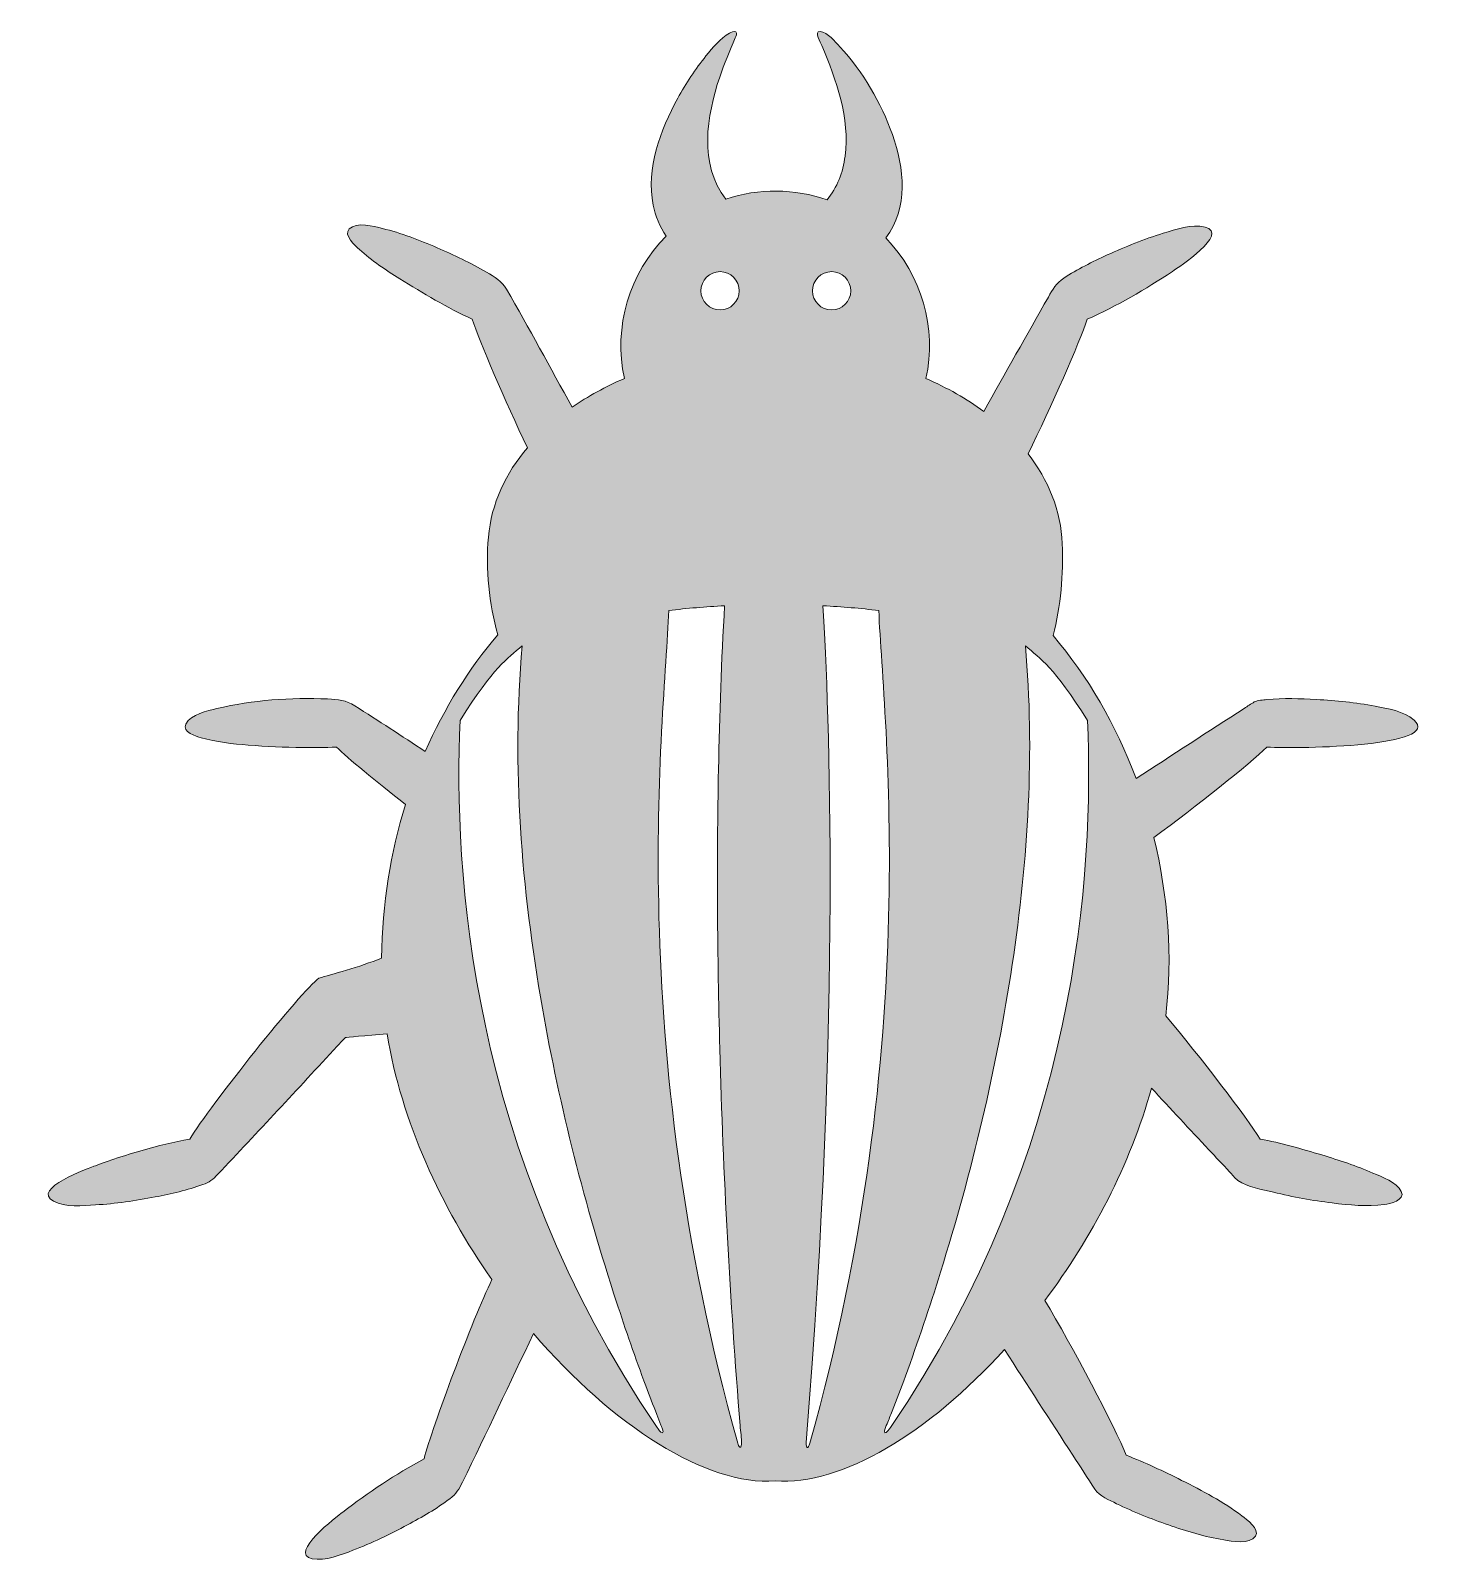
# Model space of a CAD drawing. Header units: inches. Extents: x -1 to 93, y 0 to 102.
import ezdxf

# ---------------------------------------------------------------- set-up
doc = ezdxf.new("R2010")
doc.units = ezdxf.units.IN
doc.header["$MEASUREMENT"] = 0
doc.layers.add('Layer 1', color=7, linetype='Continuous')

msp = doc.modelspace()

# ---------------------------------------------------------------- hatches: boundary and pattern name
at = {"layer": 'Layer 1', "true_color": 0x8585b5}
h = msp.add_hatch(color=163, dxfattribs=at)
h.dxf.hatch_style = 2
edge = h.paths.add_edge_path()
edge.add_spline(control_points=[(88.25, 56.74), (86.96, 56.98), (85.65, 57.11), (84.35, 57.18), (83.26, 57.24), (82.15, 57.28), (81.05, 57.18), (80.78, 57.15), (80.47, 57.14), (80.22, 57.02), (79.99, 56.9), (79.77, 56.73), (79.55, 56.59), (77.14, 55.05), (74.75, 53.48), (72.35, 51.92), (71.02, 55.5), (69.15, 58.72), (66.84, 61.43), (67.35, 63.4), (67.53, 65.52), (67.45, 67.55), (67.37, 69.73), (66.5, 71.81), (65.17, 73.52), (66.7, 76.64), (68.59, 80.91), (69.1, 82.47), (71.07, 83.35), (72.98, 84.46), (74.78, 85.66), (75.16, 85.91), (78.61, 88.18), (76.94, 88.6), (76.06, 88.82), (74.99, 88.45), (74.16, 88.19), (72.89, 87.8), (71.65, 87.3), (70.44, 86.75), (69.45, 86.29), (68.45, 85.81), (67.54, 85.2), (67.03, 84.86), (66.82, 84.47), (66.52, 83.94), (65.07, 81.42), (63.66, 78.88), (62.23, 76.34), (61.09, 77.18), (59.79, 77.92), (58.38, 78.53), (59.11, 81.88), (58.1, 85.43), (55.71, 87.88), (57.23, 89.87), (56.94, 92.54), (56.15, 94.75), (55.4, 96.87), (54.19, 98.93), (52.66, 100.59), (52.35, 100.93), (51.84, 101.56), (51.34, 101.61), (50.9, 101.66), (51.39, 100.82), (51.45, 100.69), (52.42, 98.39), (53.33, 95.85), (53, 93.31), (52.86, 92.25), (52.48, 91.23), (51.8, 90.41), (49.64, 91.17), (47.25, 91.19), (45.08, 90.47), (43.25, 92.76), (43.8, 96), (44.66, 98.57), (44.96, 99.46), (45.34, 100.32), (45.69, 101.19), (45.73, 101.3), (45.85, 101.48), (45.73, 101.58), (45.61, 101.67), (45.42, 101.56), (45.31, 101.5), (44.69, 101.15), (44.19, 100.53), (43.75, 99.99), (43.04, 99.11), (42.41, 98.16), (41.87, 97.17), (40.72, 95.06), (39.76, 92.5), (40.24, 90.07), (40.38, 89.33), (40.67, 88.63), (41.11, 88.01), (38.64, 85.56), (37.58, 81.94), (38.32, 78.53), (37.06, 77.99), (35.9, 77.35), (34.85, 76.62), (33.4, 79.24), (31.98, 81.88), (30.48, 84.48), (30.18, 85.01), (29.67, 85.3), (29.15, 85.6), (28.1, 86.22), (26.98, 86.75), (25.86, 87.23), (24.68, 87.74), (23.48, 88.21), (22.23, 88.51), (21.66, 88.65), (20.51, 88.98), (20.02, 88.48), (19.61, 88.07), (20.44, 87.35), (20.7, 87.11), (21.51, 86.37), (22.45, 85.75), (23.38, 85.17), (24.93, 84.19), (26.53, 83.25), (28.2, 82.48), (28.68, 80.99), (30.4, 77.02), (31.87, 73.93), (30.45, 72.25), (29.46, 70.2), (29.28, 67.99), (29.09, 65.86), (29.33, 63.55), (29.9, 61.49), (27.98, 59.23), (26.34, 56.61), (25.08, 53.73), (23.52, 54.75), (21.96, 55.77), (20.39, 56.77), (19.81, 57.13), (19.27, 57.19), (18.58, 57.22), (16.16, 57.32), (13.59, 57.15), (11.22, 56.58), (10.59, 56.42), (9.49, 56.21), (9.16, 55.55), (8.89, 55.01), (9.84, 54.74), (10.18, 54.64), (11.19, 54.35), (12.26, 54.24), (13.31, 54.15), (14.51, 54.05), (15.71, 54), (16.92, 53.99), (17.67, 53.98), (18.42, 53.98), (19.17, 54.02), (19.94, 53.27), (21.79, 51.75), (23.77, 50.21), (22.77, 47.02), (22.21, 43.58), (22.17, 39.99), (20.72, 39.38), (18.78, 38.89), (18.01, 38.65), (16.82, 37.82), (10.74, 30.11), (9.41, 27.95), (7.29, 27.55), (5.17, 26.92), (3.15, 26.18), (2.71, 26.02), (-1.17, 24.62), (0.35, 23.82), (1.15, 23.4), (2.28, 23.51), (3.15, 23.57), (4.48, 23.65), (5.8, 23.85), (7.11, 24.1), (8.18, 24.31), (9.26, 24.55), (10.28, 24.92), (10.72, 25.08), (10.97, 25.26), (11.27, 25.59), (13.95, 28.41), (16.58, 31.28), (19.23, 34.13), (19.38, 34.3), (19.53, 34.48), (19.7, 34.63), (19.7, 34.63), (19.76, 34.69), (19.78, 34.7), (19.81, 34.73), (21.13, 34.82), (22.54, 34.94), (23.49, 29.13), (26.13, 23.43), (29.51, 18.6), (28.23, 15.96), (25.54, 8.81), (25, 6.68), (23.11, 5.67), (21.29, 4.44), (19.59, 3.14), (19.23, 2.87), (15.94, 0.38), (17.56, 0.04), (18.43, -0.14), (19.48, 0.3), (20.27, 0.6), (21.52, 1.07), (22.72, 1.66), (23.89, 2.29), (24.86, 2.81), (25.83, 3.36), (26.71, 4.03), (27.14, 4.36), (27.33, 4.66), (27.56, 5.14), (29.16, 8.42), (30.71, 11.73), (32.28, 15.02), (37.54, 8.87), (43.81, 4.87), (48.35, 5.21), (52.77, 4.89), (58.58, 8.41), (63.6, 13.95), (65.12, 11.61), (66.63, 9.26), (68.15, 6.92), (68.64, 6.17), (69.12, 5.41), (69.62, 4.66), (69.94, 4.19), (70.57, 3.94), (71.06, 3.7), (72.18, 3.15), (73.34, 2.69), (74.51, 2.29), (75.71, 1.87), (76.93, 1.49), (78.19, 1.29), (78.72, 1.21), (79.92, 0.97), (80.29, 1.53), (80.61, 2), (79.69, 2.66), (79.4, 2.89), (78.17, 3.83), (76.76, 4.56), (75.38, 5.25), (74.18, 5.86), (72.95, 6.44), (71.7, 6.92), (70.98, 8.74), (68.06, 14.29), (66.29, 17.21), (69.39, 21.36), (71.97, 26.24), (73.38, 31.34), (74.65, 29.97), (75.92, 28.6), (77.2, 27.24), (77.65, 26.75), (78.11, 26.26), (78.57, 25.78), (78.74, 25.59), (78.92, 25.35), (79.13, 25.2), (79.79, 24.75), (80.75, 24.59), (81.5, 24.41), (82.79, 24.1), (84.09, 23.86), (85.39, 23.7), (86.53, 23.56), (87.72, 23.44), (88.86, 23.6), (89.23, 23.65), (90.29, 23.87), (89.99, 24.46), (89.68, 25.09), (88.7, 25.43), (88.11, 25.69), (87.01, 26.17), (85.86, 26.54), (84.71, 26.89), (83.36, 27.3), (81.99, 27.69), (80.61, 27.95), (79.7, 29.42), (76.6, 33.45), (74.33, 36.15), (74.81, 40.09), (74.47, 44.15), (73.54, 48.01), (76.33, 50.06), (79.89, 52.89), (81.05, 54.02), (83.39, 53.88), (92.79, 54.08), (90.84, 55.82), (90.17, 56.41), (89.08, 56.58), (88.25, 56.74)], knot_values=[0, 0, 0, 0, 1, 1, 1, 2, 2, 2, 3, 3, 3, 4, 4, 4, 5, 5, 5, 6, 6, 6, 7, 7, 7, 8, 8, 8, 9, 9, 9, 10, 10, 10, 11, 11, 11, 12, 12, 12, 13, 13, 13, 14, 14, 14, 15, 15, 15, 16, 16, 16, 17, 17, 17, 18, 18, 18, 19, 19, 19, 20, 20, 20, 21, 21, 21, 22, 22, 22, 23, 23, 23, 24, 24, 24, 25, 25, 25, 26, 26, 26, 27, 27, 27, 28, 28, 28, 29, 29, 29, 30, 30, 30, 31, 31, 31, 32, 32, 32, 33, 33, 33, 34, 34, 34, 35, 35, 35, 36, 36, 36, 37, 37, 37, 38, 38, 38, 39, 39, 39, 40, 40, 40, 41, 41, 41, 42, 42, 42, 43, 43, 43, 44, 44, 44, 45, 45, 45, 46, 46, 46, 47, 47, 47, 48, 48, 48, 49, 49, 49, 50, 50, 50, 51, 51, 51, 52, 52, 52, 53, 53, 53, 54, 54, 54, 55, 55, 55, 56, 56, 56, 57, 57, 57, 58, 58, 58, 59, 59, 59, 60, 60, 60, 61, 61, 61, 62, 62, 62, 63, 63, 63, 64, 64, 64, 65, 65, 65, 66, 66, 66, 67, 67, 67, 68, 68, 68, 69, 69, 69, 70, 70, 70, 71, 71, 71, 72, 72, 72, 73, 73, 73, 74, 74, 74, 75, 75, 75, 76, 76, 76, 77, 77, 77, 78, 78, 78, 79, 79, 79, 80, 80, 80, 81, 81, 81, 82, 82, 82, 83, 83, 83, 84, 84, 84, 85, 85, 85, 86, 86, 86, 87, 87, 87, 88, 88, 88, 89, 89, 89, 90, 90, 90, 91, 91, 91, 92, 92, 92, 93, 93, 93, 94, 94, 94, 95, 95, 95, 96, 96, 96, 97, 97, 97, 98, 98, 98, 99, 99, 99, 100, 100, 100, 101, 101, 101, 102, 102, 102, 103, 103, 103, 104, 104, 104, 105, 105, 105, 106, 106, 106, 106], degree=3, periodic=1)
edge = h.paths.add_edge_path()
edge.add_spline(control_points=[(45.96, 84.36), (45.96, 83.67), (45.38, 83.09), (44.69, 83.09), (43.99, 83.09), (43.41, 83.67), (43.41, 84.36), (43.41, 85.06), (43.99, 85.64), (44.69, 85.64), (45.38, 85.64), (45.96, 85.06), (45.96, 84.36)], knot_values=[0, 0, 0, 0, 1, 1, 1, 2, 2, 2, 3, 3, 3, 4, 4, 4, 4], degree=3, periodic=1)
edge = h.paths.add_edge_path()
edge.add_spline(control_points=[(27.39, 55.78), (29.69, 59.4), (30.48, 59.86), (31.53, 60.76), (30.81, 52.72), (31.48, 44.59), (32.87, 36.66), (34.03, 30.04), (35.71, 23.5), (37.8, 17.11), (38.41, 15.24), (39.06, 13.38), (39.75, 11.53), (39.98, 10.9), (40.23, 10.26), (40.48, 9.63), (40.57, 9.4), (40.66, 9.17), (40.75, 8.93), (40.78, 8.88), (40.98, 8.42), (40.86, 8.42), (40.73, 8.41), (40.56, 8.67), (40.5, 8.76), (27.93, 27.25), (26.98, 45.84), (27.39, 55.78)], knot_values=[0, 0, 0, 0, 1, 1, 1, 2, 2, 2, 3, 3, 3, 4, 4, 4, 5, 5, 5, 6, 6, 6, 7, 7, 7, 8, 8, 8, 9, 9, 9, 9], degree=3, periodic=1)
edge = h.paths.add_edge_path()
edge.add_spline(control_points=[(41.28, 63.1), (42.48, 63.25), (43.72, 63.35), (44.99, 63.42), (44.77, 59.79), (44.65, 56.16), (44.58, 52.53), (44.46, 46.34), (44.5, 40.14), (44.67, 33.95), (44.89, 25.59), (45.35, 17.23), (46.02, 8.89), (46.05, 8.48), (46.12, 8.06), (46.11, 7.65), (46.1, 7.28), (45.9, 7.5), (45.86, 7.73), (38.33, 34.59), (40.95, 55.58), (41.28, 63.1)], knot_values=[0, 0, 0, 0, 1, 1, 1, 2, 2, 2, 3, 3, 3, 4, 4, 4, 5, 5, 5, 6, 6, 6, 7, 7, 7, 7], degree=3, periodic=1)
edge = h.paths.add_edge_path()
edge.add_spline(control_points=[(53.38, 84.36), (53.38, 83.67), (52.8, 83.09), (52.11, 83.09), (51.41, 83.09), (50.83, 83.67), (50.83, 84.36), (50.83, 85.06), (51.41, 85.64), (52.11, 85.64), (52.8, 85.64), (53.38, 85.06), (53.38, 84.36)], knot_values=[0, 0, 0, 0, 1, 1, 1, 2, 2, 2, 3, 3, 3, 4, 4, 4, 4], degree=3, periodic=1)
edge = h.paths.add_edge_path()
edge.add_spline(control_points=[(51.53, 63.42), (52.8, 63.35), (54.04, 63.25), (55.24, 63.1), (55.57, 55.58), (58.19, 34.59), (50.66, 7.73), (50.57, 7.3), (50.38, 7.34), (50.41, 7.77), (52.76, 36.26), (51.93, 56.69), (51.53, 63.42)], knot_values=[0, 0, 0, 0, 1, 1, 1, 2, 2, 2, 3, 3, 3, 4, 4, 4, 4], degree=3, periodic=1)
edge = h.paths.add_edge_path()
edge.add_spline(control_points=[(55.64, 8.42), (55.53, 8.51), (55.75, 8.9), (55.8, 9.02), (55.91, 9.29), (56.02, 9.57), (56.13, 9.85), (56.43, 10.62), (56.72, 11.39), (57.01, 12.17), (57.85, 14.46), (58.63, 16.77), (59.35, 19.1), (61.43, 25.78), (63.08, 32.62), (64.12, 39.55), (65.17, 46.55), (65.62, 53.69), (64.99, 60.76), (66.04, 59.86), (66.83, 59.4), (69.13, 55.78), (69.54, 45.84), (68.59, 27.25), (56.02, 8.76), (55.98, 8.7), (55.73, 8.35), (55.64, 8.42)], knot_values=[0, 0, 0, 0, 1, 1, 1, 2, 2, 2, 3, 3, 3, 4, 4, 4, 5, 5, 5, 6, 6, 6, 7, 7, 7, 8, 8, 8, 9, 9, 9, 9], degree=3, periodic=1)

# ---------------------------------------------------------------- linework, layer by layer
at = {"layer": 'Layer 1', "lineweight": 0}
for points, knots in [([(88.25, 56.74), (86.96, 56.98), (85.65, 57.11), (84.35, 57.18), (83.26, 57.24), (82.15, 57.28), (81.05, 57.18), (80.78, 57.15), (80.47, 57.14), (80.22, 57.02), (79.99, 56.9), (79.77, 56.73), (79.55, 56.59), (77.14, 55.05), (74.75, 53.48), (72.35, 51.92), (71.02, 55.5), (69.15, 58.72), (66.84, 61.43), (67.35, 63.4), (67.53, 65.52), (67.45, 67.55), (67.37, 69.73), (66.5, 71.81), (65.17, 73.52), (66.7, 76.64), (68.59, 80.91), (69.1, 82.47), (71.07, 83.35), (72.98, 84.46), (74.78, 85.66), (75.16, 85.91), (78.61, 88.18), (76.94, 88.6), (76.06, 88.82), (74.99, 88.45), (74.16, 88.19), (72.89, 87.8), (71.65, 87.3), (70.44, 86.75), (69.45, 86.29), (68.45, 85.81), (67.54, 85.2), (67.03, 84.86), (66.82, 84.47), (66.52, 83.94), (65.07, 81.42), (63.66, 78.88), (62.23, 76.34), (61.09, 77.18), (59.79, 77.92), (58.38, 78.53), (59.11, 81.88), (58.1, 85.43), (55.71, 87.88), (57.23, 89.87), (56.94, 92.54), (56.15, 94.75), (55.4, 96.87), (54.19, 98.93), (52.66, 100.59), (52.35, 100.93), (51.84, 101.56), (51.34, 101.61), (50.9, 101.66), (51.39, 100.82), (51.45, 100.69), (52.42, 98.39), (53.33, 95.85), (53, 93.31), (52.86, 92.25), (52.48, 91.23), (51.8, 90.41), (49.64, 91.17), (47.25, 91.19), (45.08, 90.47), (43.25, 92.76), (43.8, 96), (44.66, 98.57), (44.96, 99.46), (45.34, 100.32), (45.69, 101.19), (45.73, 101.3), (45.85, 101.48), (45.73, 101.58), (45.61, 101.67), (45.42, 101.56), (45.31, 101.5), (44.69, 101.15), (44.19, 100.53), (43.75, 99.99), (43.04, 99.11), (42.41, 98.16), (41.87, 97.17), (40.72, 95.06), (39.76, 92.5), (40.24, 90.07), (40.38, 89.33), (40.67, 88.63), (41.11, 88.01), (38.64, 85.56), (37.58, 81.94), (38.32, 78.53), (37.06, 77.99), (35.9, 77.35), (34.85, 76.62), (33.4, 79.24), (31.98, 81.88), (30.48, 84.48), (30.18, 85.01), (29.67, 85.3), (29.15, 85.6), (28.1, 86.22), (26.98, 86.75), (25.86, 87.23), (24.68, 87.74), (23.48, 88.21), (22.23, 88.51), (21.66, 88.65), (20.51, 88.98), (20.02, 88.48), (19.61, 88.07), (20.44, 87.35), (20.7, 87.11), (21.51, 86.37), (22.45, 85.75), (23.38, 85.17), (24.93, 84.19), (26.53, 83.25), (28.2, 82.48), (28.68, 80.99), (30.4, 77.02), (31.87, 73.93), (30.45, 72.25), (29.46, 70.2), (29.28, 67.99), (29.09, 65.86), (29.33, 63.55), (29.9, 61.49), (27.98, 59.23), (26.34, 56.61), (25.08, 53.73), (23.52, 54.75), (21.96, 55.77), (20.39, 56.77), (19.81, 57.13), (19.27, 57.19), (18.58, 57.22), (16.16, 57.32), (13.59, 57.15), (11.22, 56.58), (10.59, 56.42), (9.49, 56.21), (9.16, 55.55), (8.89, 55.01), (9.84, 54.74), (10.18, 54.64), (11.19, 54.35), (12.26, 54.24), (13.31, 54.15), (14.51, 54.05), (15.71, 54), (16.92, 53.99), (17.67, 53.98), (18.42, 53.98), (19.17, 54.02), (19.94, 53.27), (21.79, 51.75), (23.77, 50.21), (22.77, 47.02), (22.21, 43.58), (22.17, 39.99), (20.72, 39.38), (18.78, 38.89), (18.01, 38.65), (16.82, 37.82), (10.74, 30.11), (9.41, 27.95), (7.29, 27.55), (5.17, 26.92), (3.15, 26.18), (2.71, 26.02), (-1.17, 24.62), (0.35, 23.82), (1.15, 23.4), (2.28, 23.51), (3.15, 23.57), (4.48, 23.65), (5.8, 23.85), (7.11, 24.1), (8.18, 24.31), (9.26, 24.55), (10.28, 24.92), (10.72, 25.08), (10.97, 25.26), (11.27, 25.59), (13.95, 28.41), (16.58, 31.28), (19.23, 34.13), (19.38, 34.3), (19.53, 34.48), (19.7, 34.63), (19.7, 34.63), (19.76, 34.69), (19.78, 34.7), (19.81, 34.73), (21.13, 34.82), (22.54, 34.94), (23.49, 29.13), (26.13, 23.43), (29.51, 18.6), (28.23, 15.96), (25.54, 8.81), (25, 6.68), (23.11, 5.67), (21.29, 4.44), (19.59, 3.14), (19.23, 2.87), (15.94, 0.38), (17.56, 0.04), (18.43, -0.14), (19.48, 0.3), (20.27, 0.6), (21.52, 1.07), (22.72, 1.66), (23.89, 2.29), (24.86, 2.81), (25.83, 3.36), (26.71, 4.03), (27.14, 4.36), (27.33, 4.66), (27.56, 5.14), (29.16, 8.42), (30.71, 11.73), (32.28, 15.02), (37.54, 8.87), (43.81, 4.87), (48.35, 5.21), (52.77, 4.89), (58.58, 8.41), (63.6, 13.95), (65.12, 11.61), (66.63, 9.26), (68.15, 6.92), (68.64, 6.17), (69.12, 5.41), (69.62, 4.66), (69.94, 4.19), (70.57, 3.94), (71.06, 3.7), (72.18, 3.15), (73.34, 2.69), (74.51, 2.29), (75.71, 1.87), (76.93, 1.49), (78.19, 1.29), (78.72, 1.21), (79.92, 0.97), (80.29, 1.53), (80.61, 2), (79.69, 2.66), (79.4, 2.89), (78.17, 3.83), (76.76, 4.56), (75.38, 5.25), (74.18, 5.86), (72.95, 6.44), (71.7, 6.92), (70.98, 8.74), (68.06, 14.29), (66.29, 17.21), (69.39, 21.36), (71.97, 26.24), (73.38, 31.34), (74.65, 29.97), (75.92, 28.6), (77.2, 27.24), (77.65, 26.75), (78.11, 26.26), (78.57, 25.78), (78.74, 25.59), (78.92, 25.35), (79.13, 25.2), (79.79, 24.75), (80.75, 24.59), (81.5, 24.41), (82.79, 24.1), (84.09, 23.86), (85.39, 23.7), (86.53, 23.56), (87.72, 23.44), (88.86, 23.6), (89.23, 23.65), (90.29, 23.87), (89.99, 24.46), (89.68, 25.09), (88.7, 25.43), (88.11, 25.69), (87.01, 26.17), (85.86, 26.54), (84.71, 26.89), (83.36, 27.3), (81.99, 27.69), (80.61, 27.95), (79.7, 29.42), (76.6, 33.45), (74.33, 36.15), (74.81, 40.09), (74.47, 44.15), (73.54, 48.01), (76.33, 50.06), (79.89, 52.89), (81.05, 54.02), (83.39, 53.88), (92.79, 54.08), (90.84, 55.82), (90.17, 56.41), (89.08, 56.58), (88.25, 56.74)], [0, 0, 0, 0, 1, 1, 1, 2, 2, 2, 3, 3, 3, 4, 4, 4, 5, 5, 5, 6, 6, 6, 7, 7, 7, 8, 8, 8, 9, 9, 9, 10, 10, 10, 11, 11, 11, 12, 12, 12, 13, 13, 13, 14, 14, 14, 15, 15, 15, 16, 16, 16, 17, 17, 17, 18, 18, 18, 19, 19, 19, 20, 20, 20, 21, 21, 21, 22, 22, 22, 23, 23, 23, 24, 24, 24, 25, 25, 25, 26, 26, 26, 27, 27, 27, 28, 28, 28, 29, 29, 29, 30, 30, 30, 31, 31, 31, 32, 32, 32, 33, 33, 33, 34, 34, 34, 35, 35, 35, 36, 36, 36, 37, 37, 37, 38, 38, 38, 39, 39, 39, 40, 40, 40, 41, 41, 41, 42, 42, 42, 43, 43, 43, 44, 44, 44, 45, 45, 45, 46, 46, 46, 47, 47, 47, 48, 48, 48, 49, 49, 49, 50, 50, 50, 51, 51, 51, 52, 52, 52, 53, 53, 53, 54, 54, 54, 55, 55, 55, 56, 56, 56, 57, 57, 57, 58, 58, 58, 59, 59, 59, 60, 60, 60, 61, 61, 61, 62, 62, 62, 63, 63, 63, 64, 64, 64, 65, 65, 65, 66, 66, 66, 67, 67, 67, 68, 68, 68, 69, 69, 69, 70, 70, 70, 71, 71, 71, 72, 72, 72, 73, 73, 73, 74, 74, 74, 75, 75, 75, 76, 76, 76, 77, 77, 77, 78, 78, 78, 79, 79, 79, 80, 80, 80, 81, 81, 81, 82, 82, 82, 83, 83, 83, 84, 84, 84, 85, 85, 85, 86, 86, 86, 87, 87, 87, 88, 88, 88, 89, 89, 89, 90, 90, 90, 91, 91, 91, 92, 92, 92, 93, 93, 93, 94, 94, 94, 95, 95, 95, 96, 96, 96, 97, 97, 97, 98, 98, 98, 99, 99, 99, 100, 100, 100, 101, 101, 101, 102, 102, 102, 103, 103, 103, 104, 104, 104, 105, 105, 105, 106, 106, 106, 106]), ([(45.96, 84.36), (45.96, 83.67), (45.38, 83.09), (44.69, 83.09), (43.99, 83.09), (43.41, 83.67), (43.41, 84.36), (43.41, 85.06), (43.99, 85.64), (44.69, 85.64), (45.38, 85.64), (45.96, 85.06), (45.96, 84.36)], [0, 0, 0, 0, 1, 1, 1, 2, 2, 2, 3, 3, 3, 4, 4, 4, 4]), ([(53.38, 84.36), (53.38, 83.67), (52.8, 83.09), (52.11, 83.09), (51.41, 83.09), (50.83, 83.67), (50.83, 84.36), (50.83, 85.06), (51.41, 85.64), (52.11, 85.64), (52.8, 85.64), (53.38, 85.06), (53.38, 84.36)], [0, 0, 0, 0, 1, 1, 1, 2, 2, 2, 3, 3, 3, 4, 4, 4, 4]), ([(41.28, 63.1), (42.48, 63.25), (43.72, 63.35), (44.99, 63.42), (44.77, 59.79), (44.65, 56.16), (44.58, 52.53), (44.46, 46.34), (44.5, 40.14), (44.67, 33.95), (44.89, 25.59), (45.35, 17.23), (46.02, 8.89), (46.05, 8.48), (46.12, 8.06), (46.11, 7.65), (46.1, 7.28), (45.9, 7.5), (45.86, 7.73), (38.33, 34.59), (40.95, 55.58), (41.28, 63.1)], [0, 0, 0, 0, 1, 1, 1, 2, 2, 2, 3, 3, 3, 4, 4, 4, 5, 5, 5, 6, 6, 6, 7, 7, 7, 7]), ([(51.53, 63.42), (52.8, 63.35), (54.04, 63.25), (55.24, 63.1), (55.57, 55.58), (58.19, 34.59), (50.66, 7.73), (50.57, 7.3), (50.38, 7.34), (50.41, 7.77), (52.76, 36.26), (51.93, 56.69), (51.53, 63.42)], [0, 0, 0, 0, 1, 1, 1, 2, 2, 2, 3, 3, 3, 4, 4, 4, 4]), ([(27.39, 55.78), (29.69, 59.4), (30.48, 59.86), (31.53, 60.76), (30.81, 52.72), (31.48, 44.59), (32.87, 36.66), (34.03, 30.04), (35.71, 23.5), (37.8, 17.11), (38.41, 15.24), (39.06, 13.38), (39.75, 11.53), (39.98, 10.9), (40.23, 10.26), (40.48, 9.63), (40.57, 9.4), (40.66, 9.17), (40.75, 8.93), (40.78, 8.88), (40.98, 8.42), (40.86, 8.42), (40.73, 8.41), (40.56, 8.67), (40.5, 8.76), (27.93, 27.25), (26.98, 45.84), (27.39, 55.78)], [0, 0, 0, 0, 1, 1, 1, 2, 2, 2, 3, 3, 3, 4, 4, 4, 5, 5, 5, 6, 6, 6, 7, 7, 7, 8, 8, 8, 9, 9, 9, 9]), ([(55.64, 8.42), (55.53, 8.51), (55.75, 8.9), (55.8, 9.02), (55.91, 9.29), (56.02, 9.57), (56.13, 9.85), (56.43, 10.62), (56.72, 11.39), (57.01, 12.17), (57.85, 14.46), (58.63, 16.77), (59.35, 19.1), (61.43, 25.78), (63.08, 32.62), (64.12, 39.55), (65.17, 46.55), (65.62, 53.69), (64.99, 60.76), (66.04, 59.86), (66.83, 59.4), (69.13, 55.78), (69.54, 45.84), (68.59, 27.25), (56.02, 8.76), (55.98, 8.7), (55.73, 8.35), (55.64, 8.42)], [0, 0, 0, 0, 1, 1, 1, 2, 2, 2, 3, 3, 3, 4, 4, 4, 5, 5, 5, 6, 6, 6, 7, 7, 7, 8, 8, 8, 9, 9, 9, 9])]:
    msp.add_open_spline(points, degree=3, knots=knots, dxfattribs=at)

doc.saveas('drawing.dxf')
